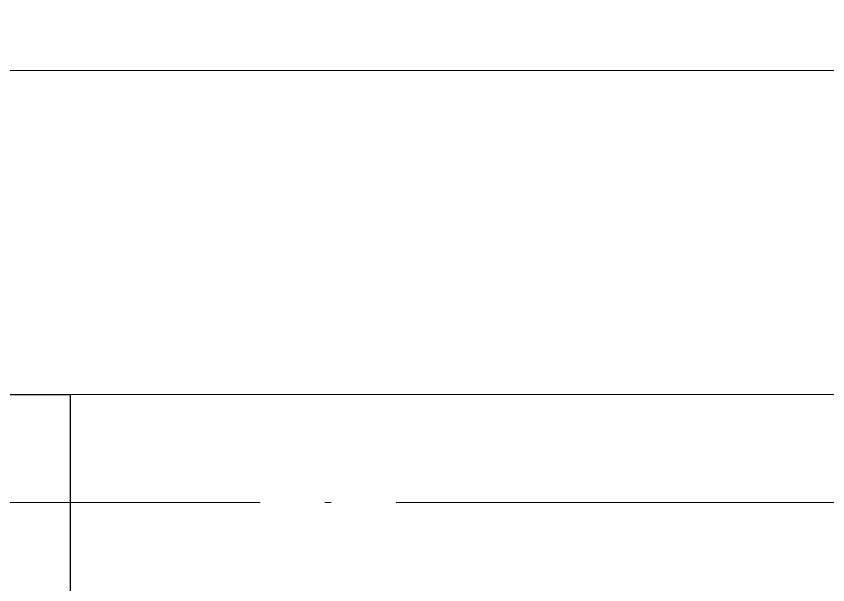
# Model space of a CAD drawing. Extents: x -518115 to 389031, y -231062 to 1628073.
# Drawn here: x 47667 to 48418, y 211131 to 211658 of the extents above; entities that cross this region are included whole.
import ezdxf

# ---------------------------------------------------------------- set-up
doc = ezdxf.new("R2010")
doc.units = 0
doc.header["$LTSCALE"] = 1000
doc.header["$MEASUREMENT"] = 0
doc.linetypes.add('DOTE', pattern=[2.42, 2, -0.2, 0.02, -0.2])
doc.layers.add('DOTE', color=19, linetype='DOTE', lineweight=9)
doc.layers.add('平面-排水沟', color=86, linetype='Continuous', lineweight=15)
doc.layers.add('ROOF', color=183, linetype='Continuous')

# ---------------------------------------------------------------- blocks, each defined once
blk = doc.blocks.new('GDGDGDSDA')
at = {"layer": 'DOTE', "linetype": 'DOTE', "ltscale": 0.3}
blk.add_line((471334.82, 363358.33), (417334.82, 363358.33), dxfattribs=at)

msp = doc.modelspace()

# ---------------------------------------------------------------- linework, layer by layer
at = {"layer": 'ROOF', "ltscale": 0.8}
msp.add_lwpolyline([(52916.58, 220407), (52916.58, 221857), (48716.58, 221857), (48716.58, 220407), (49516.58, 220407), (49516.58, 217807.27), (47516.78, 217807.27), (47516.78, 218407), (43116.58, 218407), (43116.58, 215607), (41266.57, 215607), (41266.57, 211307.07), (47716.62, 211306.93), (47716.62, 209507), (53916.54, 209507), (53916.54, 211306.94), (59716.59, 211307.06), (59716.58, 215607), (58516.58, 215607), (58516.58, 218407), (56916.58, 218407), (56916.58, 215607), (52166.58, 215607)], dxfattribs=at)
at = {"layer": '平面-排水沟'}
for p, q in [((59716.59, 211607.06), (41266.57, 211607.06)), ((53916.54, 211307.07), (47716.62, 211306.93))]:
    msp.add_line(p, q, dxfattribs=at)

# ---------------------------------------------------------------- block references
msp.add_blockref('GDGDGDSDA', (-406018.24, -152151.33))

doc.saveas('drawing.dxf')
